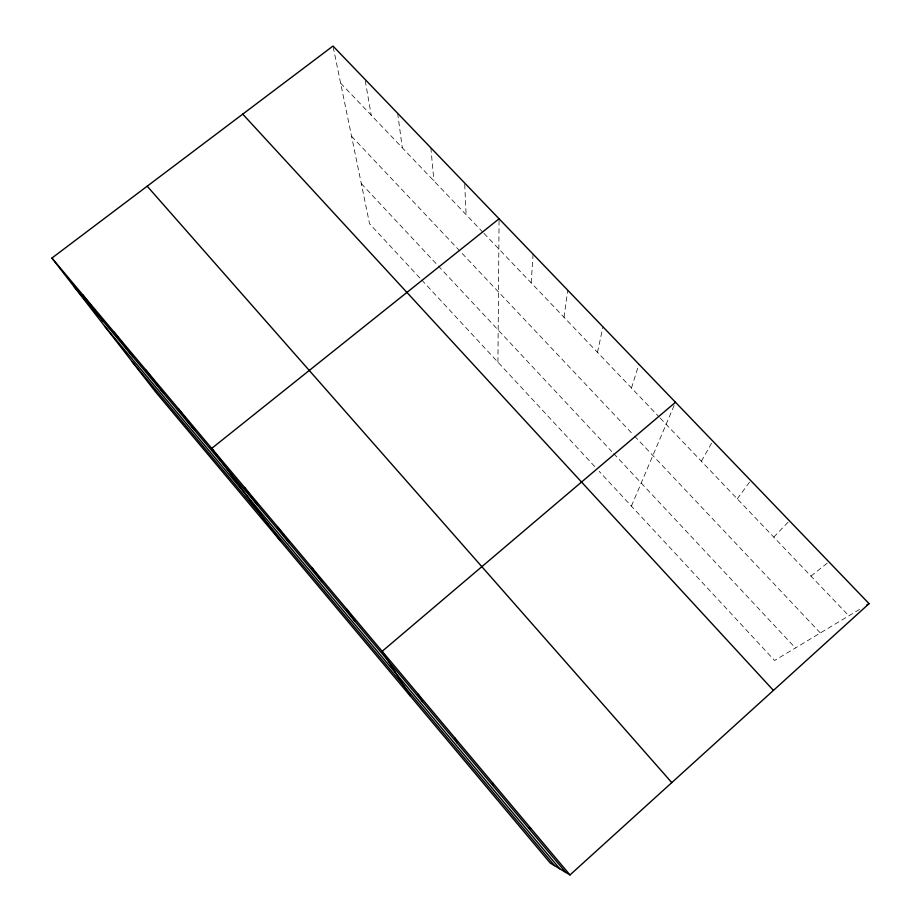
<?xml version="1.0" encoding="UTF-8"?>
<svg xmlns="http://www.w3.org/2000/svg" width="921" height="921" viewBox="0 0 921 921"><rect width="100%" height="100%" fill="white"/><g stroke="black" fill="none" stroke-linecap="round" stroke-linejoin="round"><path stroke-width="0.69" stroke-dasharray="4.61 3.45" d="M497.927 362.183L499.078 218.795M531.152 282.839L533.098 254.173M564.032 317.296L567.727 290.196M597.476 352.352L602.99 326.874M631.495 388.017L638.909 364.232M631.403 506.09L674.932 403.571M701.376 461.248L712.75 441.044M737.249 498.848L750.719 480.532M773.778 537.139L789.424 520.791M810.964 576.12L828.865 561.822M859.558 609.38L774.607 660.495L599.122 471.299M340.632 83.143L482.961 232.334M483.962 233.37L659.206 417.052M660.196 418.088L848.851 615.827M351.557 136.262L633.556 435.057M634.523 436.082L820.346 632.969M361.308 183.624L437.337 264.949M438.315 265.996L611.74 451.509M613.708 453.604L795.41 647.981M419.861 278.004L369.574 223.791L333.275 47.42M421.76 280.053L595.265 467.131M365.28 80.76L371.209 115.194M397.653 113.306L402.304 147.786M430.855 147.832L433.929 180.93M464.725 184.373L466.107 214.662"/><path stroke-width="1.38" d="M569.984 874.95L869.079 603.646L332.999 46.05L51.921 258.064L155.442 391.77L550.217 863.035L569.984 874.95L51.921 258.064M675.484 402.281L382.169 651.308L410.317 696.034M499.078 218.795L211.738 448.377L280.249 540.754M866.707 605.074L869.079 603.646M528.85 828.463L530.91 828.416M242.73 114.135L773.433 690.416M147.199 186.203L671.789 782.608M73.68 286.178L565.713 872.371M104.706 326.241L559.726 868.768M132.221 361.78L554.523 865.625M82.706 294.732L103.129 321.268M114.066 332.067L133.108 356.968M146.013 370.115L163.604 393.313M178.57 408.878L194.653 430.303M244.549 487.439L257.512 505.18M277.981 527.249L289.298 543.068M312.046 567.808L321.671 581.623M346.768 609.161L354.631 620.892M418.261 694.273L422.382 701.606M455.066 738.101L457.207 743.097M492.608 782.804L492.689 785.371"/></g></svg>
